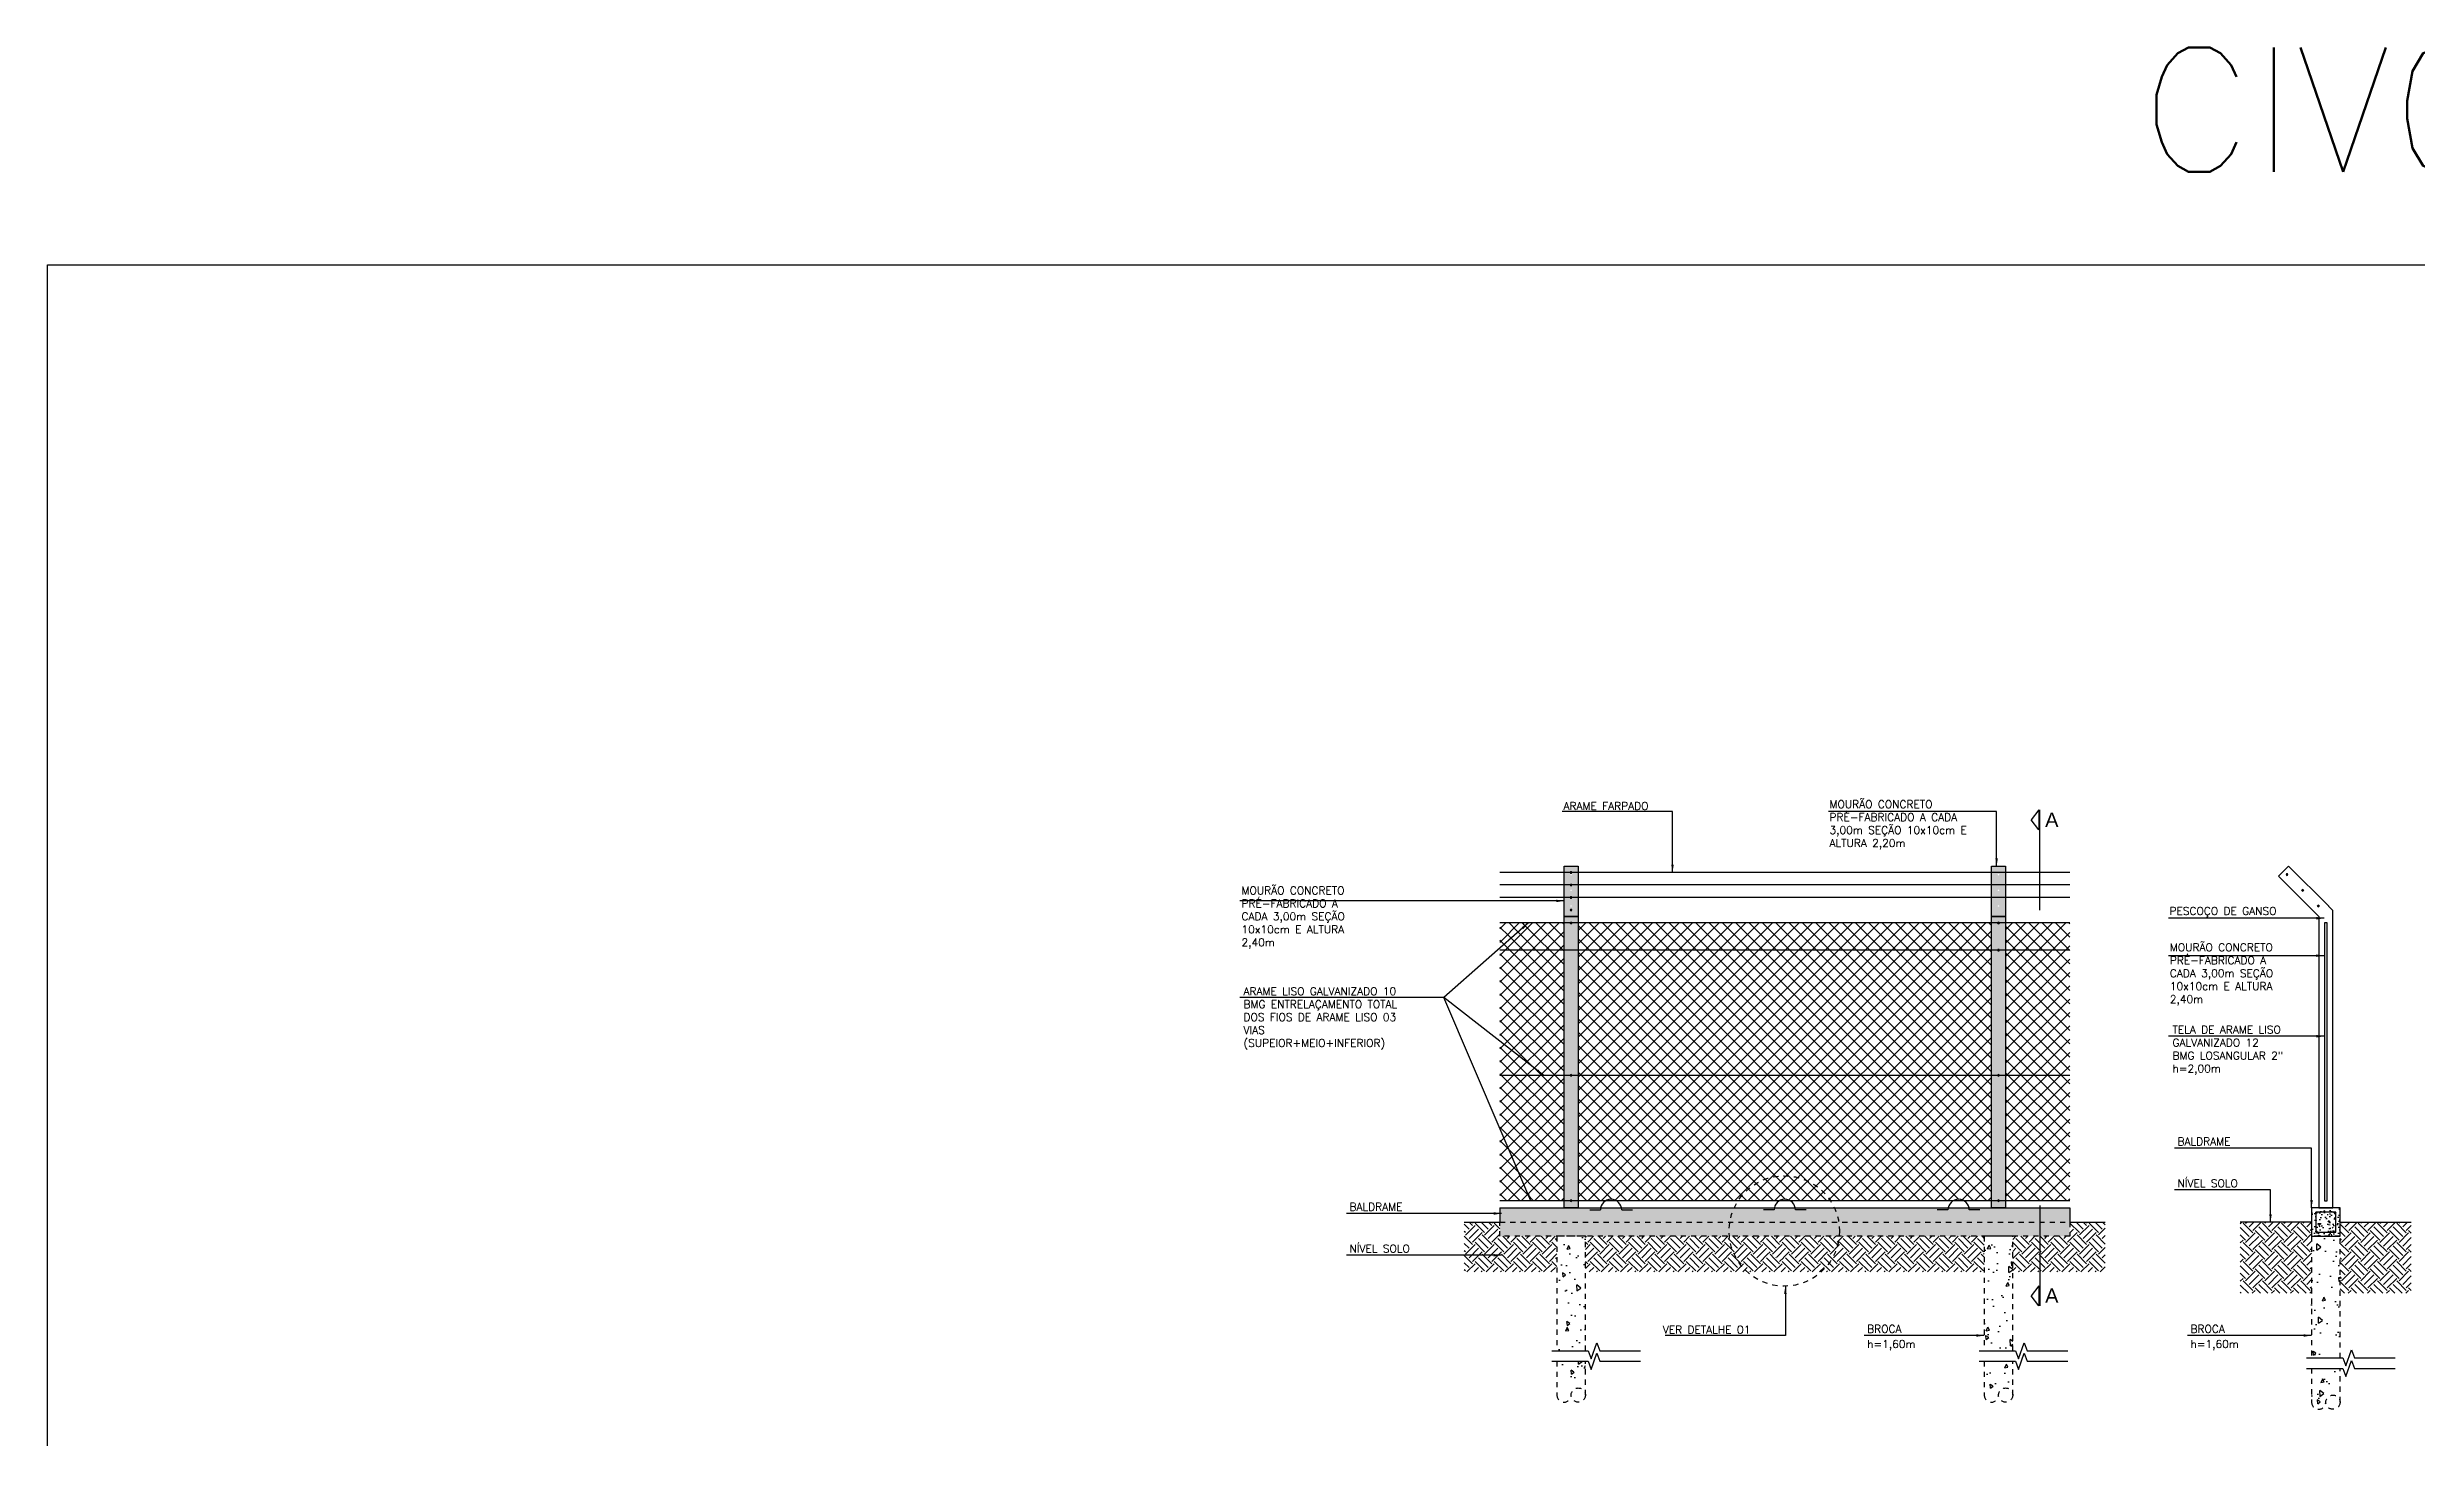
# Model space of a CAD drawing. Header units: inches. Extents: x -7660 to 802, y -193 to 3.
# Drawn here: x 353.43 to 399.11, y -91.98 to -65.16 of the extents above; entities that cross this region are included whole.
import ezdxf

# ---------------------------------------------------------------- set-up
doc = ezdxf.new("R2010")
doc.units = ezdxf.units.IN
doc.header["$MEASUREMENT"] = 0
doc.linetypes.add('DASHDOT', pattern=[1, 0.5, -0.25, 0, -0.25])
doc.linetypes.add('DASHED', pattern=[0.75, 0.5, -0.25])
doc.layers.add('DETALHE', color=1, linetype='Continuous')
doc.layers.add('INDICACAO', color=1, linetype='Continuous')
doc.styles.add('HANDEL', font='ARIALUNI.ttf', dxfattribs={"height": 1})
doc.styles.add('ROMANS', font='romans.shx', dxfattribs={"height": 10})
doc.styles.get("Standard").update_dxf_attribs({"font": 'arial.ttf'})
doc.styles.add('Texto Cotas', font='romans.shx')
doc.linetypes.add('X_LINE', pattern='A,0.2,-0.001,["X",Standard,S=0.04,R=0,X=0,Y=-0.02],-0.001', length=0.202)
doc.dimstyles.new('huawei_stand Cota 1-100', dxfattribs={"dimscale": 0, "dimtxt": 0.15, "dimasz": 0.15, "dimexe": 0.1, "dimexo": 0.1, "dimgap": 0.1, "dimtad": 1, "dimzin": 0, "dimdsep": 46, "dimtxsty": 'Texto Cotas', "dimblk": 'ARCHTICK', "dimcen": 0.2, "dimdle": 0.1, "dimclrd": 256, "dimclre": 256, "dimclrt": 256, "dimadec": 0, "dimazin": 0, "dimtfac": 1, "dimtix": 1, "dimtmove": 0, "dimatfit": 3, "dimfxl": 1, "dimtolj": 1, "dimtzin": 0, "dimarcsym": 1})
pattern_1 = [(95, (155.97976, 101.5745), (0.5771232, 0.4842639), [0.078477, -0.863246]), (40, (155.97976, 101.5745), (-0.6591974, 0.4538767), [0.0627815, -0.690597]), (145.451, (156.02785, 101.61485), (-0.0820698, 0.93814), [0.066695, -0.733646]), (91.1842, (155.8318, 101.7225), (0.9121046, 0.667171), [0.117715, -1.294869]), (141.6356, (155.9078, 101.7781), (-0.0291915, 1.4122814), [0.100043, -1.100469]), (36.184, (155.8318, 101.7225), (-0.029189, 1.412281), [0.094172, -1.035895]), (66, (155.94276, 101.7595), (0.739539, 0.1437519), [0.078477, -0.863246]), (11, (155.9428, 101.7595), (-0.3565032, 0.7165548), [0.0627815, -0.690597]), (116.4514, (156.0044, 101.77145), (0.3830334, 0.8603066), [0.066695, -0.733646]), (82.5, (155.97976, 101.5745), (-0.23730706, 0.2553009), [0, -0.682226, 0, -0.7010604, 0, -0.6932128]), (52.5, (155.97976, 101.5745), (-0.0971784, 0.4864621), [0, -0.3997091, 0, -0.6665306, 0, -0.2642056]), (12.5, (155.81476, 101.4095), (0.41165515, 0.37828014), [0, -0.2615897, 0, -0.8161599, 0, -1.0829814]), (2.5, (155.74078, 101.3355), (0.3574259, 0.5055577), [0, -0.3400666, 0, -0.5420139, 0, -0.7690738])]
pattern_2 = [(44.9935573, (-20351.77963, -4853.3484), (-0.1285101646, 0.1285390687), []), (134.9935573, (-20351.77963, -4853.3484), (-0.1285390687, -0.1285101646), [])]

# ---------------------------------------------------------------- blocks, each defined once
blk = doc.blocks.new('F11')
at = {"linetype": 'Continuous'}
for p, q in [((4, 4), (-4, -4)), ((4, -4), (-4, 4))]:
    blk.add_line(p, q, dxfattribs=at)
blk.add_circle((0, 0), 5.5, dxfattribs=at)
blk = doc.blocks.new('ALAMBRADO')
h = blk.add_hatch()
h.set_pattern_fill('AR-SAND', color=256, scale=0.002746, style=0)
h.set_pattern_definition([(37.5, (-20360.01868, -4853.3484), (-0.004394244, 0.1344099441), [0, -0.1060310332, 0, -0.11858733975, 0, -0.11335554535]), (7.5, (-20360.01868, -4853.3484), (0.1234547714, 0.1968651731), [0, -0.0572009521, 0, -0.0955674444, 0, -0.0366225608]), (327.5, (-20360.10448, -4853.3484), (0.21723409205, 0.00039470104), [0, -0.03487862934, 0, -0.1255630656, 0, -0.1639295579]), (317.5, (-20360.10448, -4853.3484), (0.2096992322, 0.0612241672), [0, -0.01743931467, 0, -0.08231356524, 0, -0.0941722992])])
h.paths.add_polyline_path([(284.204, 24.326), (284.081, 24.326, -1), (284.051, 24.326), (283.929, 24.326), (283.929, 24.189), (284.204, 24.189)])
h.paths.add_polyline_path([(284.204, 29.809), (283.929, 29.809), (283.929, 24.326), (284.051, 24.326, -1), (284.081, 24.326), (284.204, 24.326)])
h.paths.add_polyline_path([(284.051, 29.684, -1), (284.081, 29.684, -1)], flags=16)
h.paths.add_polyline_path([(284.204, 30.011), (284.081, 30.011, -1), (284.051, 30.011), (283.929, 30.011), (283.929, 29.809), (284.204, 29.809)])
h.paths.add_polyline_path([(284.204, 30.616), (284.081, 30.616, -1), (284.051, 30.616), (283.929, 30.616), (283.929, 30.011), (284.051, 30.011, -1), (284.081, 30.011), (284.204, 30.011)])
h.paths.add_polyline_path([(284.051, 30.314, -1), (284.081, 30.314, -1)], flags=16)
h.paths.add_polyline_path([(284.204, 30.78), (283.929, 30.78), (283.929, 30.616), (284.051, 30.616, -1), (284.081, 30.616), (284.204, 30.616)])
h = blk.add_hatch()
h.set_pattern_fill('AR-SAND', color=256, scale=0.002746, style=0)
h.set_pattern_definition([(37.5, (-20351.77963, -4853.3484), (-0.004394244, 0.1344099441), [0, -0.1060310332, 0, -0.11858733975, 0, -0.11335554535]), (7.5, (-20351.77963, -4853.3484), (0.1234547714, 0.1968651731), [0, -0.0572009521, 0, -0.0955674444, 0, -0.0366225608]), (327.5, (-20351.86543, -4853.3484), (0.21723409205, 0.00039470104), [0, -0.03487862934, 0, -0.1255630656, 0, -0.1639295579]), (317.5, (-20351.86543, -4853.3484), (0.2096992322, 0.0612241672), [0, -0.01743931467, 0, -0.08231356524, 0, -0.0941722992])])
h.paths.add_polyline_path([(292.443, 24.326), (292.321, 24.326, -1), (292.29, 24.326), (292.168, 24.326), (292.168, 24.189), (292.443, 24.189)])
h.paths.add_polyline_path([(292.443, 29.809), (292.168, 29.809), (292.168, 24.326), (292.29, 24.326, -1), (292.321, 24.326), (292.443, 24.326)])
h.paths.add_polyline_path([(292.29, 29.684, -1), (292.321, 29.684, -1)], flags=16)
h.paths.add_polyline_path([(292.443, 30.011), (292.321, 30.011, -1), (292.29, 30.011), (292.168, 30.011), (292.168, 29.809), (292.443, 29.809)])
h.paths.add_polyline_path([(292.443, 30.616), (292.321, 30.616, -1), (292.29, 30.616), (292.168, 30.616), (292.168, 30.011), (292.29, 30.011, -1), (292.321, 30.011), (292.443, 30.011)])
h.paths.add_polyline_path([(292.29, 30.314, -1), (292.321, 30.314, -1)], flags=16)
h.paths.add_polyline_path([(292.443, 30.78), (292.168, 30.78), (292.168, 30.616), (292.29, 30.616, -1), (292.321, 30.616), (292.443, 30.616)])
h = blk.add_hatch()
h.set_pattern_fill('ANSI37', color=256, scale=0.057248, angle=359.9936, style=0)
h.set_pattern_definition(pattern_2)
h.paths.add_polyline_path([(283.929, 29.684), (283.242, 29.684), (282.693, 29.32), (282.693, 29.16), (283.929, 29.16)])
h.paths.add_polyline_path([(283.929, 29.16), (282.693, 29.16), (282.693, 26.744), (283.929, 26.744)])
h.paths.add_polyline_path([(283.929, 26.744), (282.693, 26.744), (282.693, 25.376), (283.291, 24.326), (283.929, 24.326)])
h.paths.add_polyline_path([(292.168, 29.16), (284.204, 29.16), (284.204, 26.744), (292.168, 26.744)])
h.paths.add_polyline_path([(292.168, 29.684), (284.204, 29.684), (284.204, 29.16), (292.168, 29.16)])
h.paths.add_polyline_path([(292.168, 26.744), (284.204, 26.744), (284.204, 24.326), (284.733, 24.326, -0.267261), (284.939, 24.326), (287.285, 24.326, -0.54031), (289.065, 24.326), (291.433, 24.326, -0.267261), (291.639, 24.326), (292.168, 24.326)])
h.paths.add_polyline_path([(293.679, 26.744), (292.443, 26.744), (292.443, 24.326), (293.679, 24.326)])
h.paths.add_polyline_path([(287.285, 24.326), (288.083, 24.326, -0.267261), (288.289, 24.326), (289.065, 24.326, 0.54031)], flags=17)
h.paths.add_polyline_path([(293.679, 29.16), (292.443, 29.16), (292.443, 26.744), (293.679, 26.744)])
h.paths.add_polyline_path([(293.679, 29.684), (292.443, 29.684), (292.443, 29.16), (293.679, 29.16)])
h = blk.add_hatch()
h.set_pattern_fill('ANSI37', color=256, scale=0.057248, angle=359.9936, style=0)
h.set_pattern_definition(pattern_2)
h.paths.add_polyline_path([(283.242, 29.684), (282.693, 29.684), (282.693, 29.32)])
h = blk.add_hatch()
h.set_pattern_fill('ANSI37', color=256, scale=0.057248, angle=359.9936, style=0)
h.set_pattern_definition(pattern_2)
h.paths.add_polyline_path([(282.693, 25.376), (282.693, 24.326), (283.291, 24.326)])
h = blk.add_hatch()
h.set_pattern_fill('EARTH', color=256, scale=0.041195, angle=45, style=0)
h.set_pattern_definition([(45, (155.97976, 101.5745), (2e-17, 0.36994373), [0.2615897, -0.2615897]), (45, (155.9104, 101.64386), (2e-17, 0.36994373), [0.2615897, -0.2615897]), (45, (155.84103, 101.71323), (2e-17, 0.36994373), [0.2615897, -0.2615897]), (135, (155.84103, 101.75947), (-0.36994373, 2e-17), [0.2615897, -0.2615897]), (135, (155.9104, 101.82883), (-0.36994373, 2e-17), [0.2615897, -0.2615897]), (135, (155.97976, 101.8982), (-0.36994373, 2e-17), [0.2615897, -0.2615897])])
h.paths.add_polyline_path([(287.334, 23.64), (284.341, 23.64), (284.341, 22.953), (287.849, 22.953), (287.977, 23.247, -0.182912)])
h.paths.add_polyline_path([(289.016, 23.64), (287.334, 23.64, 0.489723)])
h.paths.add_polyline_path([(292.031, 23.64), (289.016, 23.64, -0.281588), (287.977, 23.247), (287.849, 22.953), (292.031, 22.953)])
h.paths.add_polyline_path([(293.101, 23.64), (292.58, 23.64), (292.58, 22.953), (293.101, 22.953)])
h.paths.add_polyline_path([(282.693, 23.915), (282.007, 23.915), (282.007, 22.953), (283.792, 22.953), (283.792, 23.64), (282.693, 23.64)])
h.paths.add_polyline_path([(294.365, 23.915), (293.679, 23.915), (293.679, 23.64), (293.101, 23.64), (293.101, 22.953), (294.365, 22.953)])
h = blk.add_hatch()
h.set_pattern_fill('AR-CONC', color=256, scale=0.001373, style=0)
h.set_pattern_definition([(50, (-20389.47384, -4709.93822), (0.2501713205, -0.021887144), [0.026158972, -0.287748692]), (355, (-20389.47384, -4709.93822), (-0.0483945458, 0.2623540878), [0.0209271776, -0.2301989536]), (100.451, (-20389.453, -4709.94004), (0.201777679, 0.2404657498), [0.0222316933, -0.244548626]), (46.1842, (-20389.47384, -4709.86846), (0.372238795, -0.0577314477), [0.039238458, -0.431623038]), (96.6356, (-20389.44282, -4709.87327), (0.325997413, 0.339758435), [0.03334754, -0.366822939]), (351.184, (-20389.47384, -4709.86846), (0.325997923, 0.3397578336), [0.0313907664, -0.3452984304]), (21, (-20389.43896, -4709.8859), (0.2081936691, -0.1404283903), [0.026158972, -0.287748692]), (326, (-20389.43896, -4709.8859), (0.0848649622, 0.2529221968), [0.0209271776, -0.2301989536]), (71.4514, (-20389.42161, -4709.8976), (0.293058058, 0.1124943696), [0.0222316933, -0.244548626]), (37.5, (-20389.47384, -4709.938215), (0.00424119086, 0.11610881336), [0, -0.2274086633, 0, -0.2336868166, 0, -0.2310709194]), (7.5, (-20389.47384, -4709.93822), (0.09175504886, 0.13756539905), [0, -0.1332363641, 0, -0.2221768689, 0, -0.0880685391]), (327.5, (-20389.55162, -4709.93822), (0.1861895319, -0.0078665645), [0, -0.0871965733, 0, -0.2720533088, 0, -0.3609938136]), (317.5, (-20389.5865, -4709.93822), (0.2034071973, 0.0349150061), [0, -0.1133555453, 0, -0.1806713, 0, -0.2563579256])])
h.paths.add_polyline_path([(282.693, 24.189), (282.693, 23.64), (293.679, 23.64), (293.679, 24.189)])
h = blk.add_hatch()
h.set_pattern_fill('AR-CONC', color=256, scale=0.00412, angle=45, style=0)
h.set_pattern_definition(pattern_1)
edge = h.paths.add_edge_path()
edge.add_arc((284.204, 20.578), 0.137, 230.1697, 309.8303)
edge.add_line((284.292, 20.472), (284.116, 20.472))
edge = h.paths.add_edge_path()
edge.add_arc((283.929, 20.578), 0.137, 230.1697, 309.8303)
edge.add_line((284.017, 20.472), (283.841, 20.472))
h.paths.add_polyline_path([(283.792, 21.432), (284.341, 21.432), (284.341, 23.64), (283.792, 23.64)])
h.paths.add_polyline_path([(284.341, 21.229), (283.792, 21.229), (283.792, 20.675), (284.341, 20.675)])
h = blk.add_hatch()
h.set_pattern_fill('AR-CONC', color=256, scale=0.00412, angle=45, style=0)
h.set_pattern_definition(pattern_1)
edge = h.paths.add_edge_path()
edge.add_arc((292.443, 20.578), 0.137, 230.1697, 309.8303)
edge.add_line((292.531, 20.472), (292.355, 20.472))
edge = h.paths.add_edge_path()
edge.add_arc((292.168, 20.578), 0.137, 230.1697, 309.8303)
edge.add_line((292.256, 20.472), (292.08, 20.472))
h.paths.add_polyline_path([(292.58, 21.229), (292.031, 21.229), (292.031, 20.675), (292.58, 20.675)])
h.paths.add_polyline_path([(292.031, 21.432), (292.58, 21.432), (292.58, 23.64), (292.031, 23.64)])
at = {"linetype": 'X_LINE', "ltscale": 5}
for p, q in [((293.679, 30.657), (282.693, 30.657)), ((293.679, 30.417), (282.693, 30.417)), ((293.679, 30.176), (282.693, 30.176))]:
    blk.add_line(p, q, dxfattribs=at)
for p, q in [((293.679, 29.684), (282.693, 29.684)), ((293.679, 29.16), (282.693, 29.16)), ((293.679, 26.744), (282.693, 26.744)), ((293.679, 24.326), (282.693, 24.326)), ((282.007, 23.915), (282.693, 23.915)), ((282.693, 24.189), (293.679, 24.189)), ((282.693, 24.189), (282.693, 23.915)), ((284.424, 24.148), (284.63, 24.148)), ((285.042, 24.148), (285.248, 24.148)), ((287.98, 24.148), (287.774, 24.148)), ((288.598, 24.148), (288.392, 24.148)), ((291.33, 24.148), (291.124, 24.148)), ((291.948, 24.148), (291.742, 24.148)), ((293.679, 24.189), (293.679, 23.915)), ((293.679, 23.915), (294.365, 23.915)), ((284.45, 21.276), (284.564, 21.588)), ((284.564, 21.588), (284.62, 21.432)), ((292.689, 21.276), (292.803, 21.588)), ((292.803, 21.588), (292.859, 21.432)), ((284.394, 21.432), (284.45, 21.276)), ((284.394, 21.229), (284.45, 21.074)), ((284.45, 21.074), (284.564, 21.385)), ((284.564, 21.385), (284.62, 21.229)), ((292.633, 21.432), (292.689, 21.276)), ((292.633, 21.229), (292.689, 21.074)), ((292.689, 21.074), (292.803, 21.385)), ((292.803, 21.385), (292.859, 21.229))]:
    blk.add_line(p, q)
at = {"linetype": 'DASHED', "ltscale": 0.05}
for p, q in [((282.693, 23.64), (282.693, 23.915)), ((282.693, 23.915), (293.679, 23.915)), ((293.679, 23.915), (293.679, 23.64)), ((293.679, 23.64), (282.693, 23.64))]:
    blk.add_line(p, q, dxfattribs=at)
for points in [[(283.929, 30.78), (284.204, 30.78), (284.204, 29.809), (283.929, 29.809)], [(292.168, 30.78), (292.443, 30.78), (292.443, 29.809), (292.168, 29.809)], [(283.929, 29.809), (284.204, 29.809), (284.204, 24.189), (283.929, 24.189)], [(292.168, 29.809), (292.443, 29.809), (292.443, 24.189), (292.168, 24.189)]]:
    blk.add_lwpolyline(points, close=True)
for points in [[(284.341, 21.432), (284.341, 23.64), (283.792, 23.64), (283.792, 21.432)], [(292.58, 21.432), (292.58, 23.64), (292.031, 23.64), (292.031, 21.432)], [(283.792, 21.229), (283.792, 20.578)], [(284.341, 20.578), (284.341, 21.229)], [(292.031, 21.229), (292.031, 20.578)], [(292.58, 20.578), (292.58, 21.229)]]:
    blk.add_lwpolyline(points, dxfattribs=at)
at = {"linetype": 'Continuous'}
for points in [[(283.695, 21.432), (284.394, 21.432)], [(283.695, 21.229), (284.394, 21.229)], [(284.62, 21.432), (285.404, 21.432)], [(284.62, 21.229), (285.404, 21.229)], [(291.935, 21.432), (292.633, 21.432)], [(291.935, 21.229), (292.633, 21.229)], [(292.859, 21.432), (293.643, 21.432)], [(292.859, 21.229), (293.643, 21.229)]]:
    blk.add_lwpolyline(points, dxfattribs=at)
for centre in [(284.066, 29.684), (292.305, 29.684)]:
    blk.add_circle(centre, 0.0151, dxfattribs=at)
at = {"linetype": 'DASHED', "ltscale": 0.05}
for centre in [(284.204, 20.578), (292.443, 20.578)]:
    blk.add_circle(centre, 0.137, dxfattribs=at)
for centre in [(284.836, 24.148), (288.186, 24.148), (291.536, 24.148)]:
    blk.add_arc(centre, 0.206, 0, 180)
for centre in [(283.929, 20.578), (292.168, 20.578)]:
    blk.add_arc(centre, 0.137, 180, 0, dxfattribs=at)
at = {"xscale": -0.002746348766047753, "yscale": 0.002746348766847046, "zscale": 0.002746348766687187, "rotation": 180}
for p in [(284.066, 30.657), (284.066, 30.417), (284.066, 30.176), (284.066, 29.936), (284.066, 29.684), (292.305, 29.684), (292.305, 29.16), (284.066, 26.744), (292.305, 26.744), (284.066, 24.326), (292.305, 24.326)]:
    blk.add_blockref('F11', p, dxfattribs=at)
blk = doc.blocks.new('MOURÃO')
h = blk.add_hatch()
h.set_pattern_fill('EARTH', color=256, scale=0.041195, angle=45, style=0)
h.set_pattern_definition([(45, (151.78296, 79.60503), (2e-17, 0.36994373), [0.2615897, -0.2615897]), (45, (151.7136, 79.6744), (2e-17, 0.36994373), [0.2615897, -0.2615897]), (45, (151.64423, 79.74376), (2e-17, 0.36994373), [0.2615897, -0.2615897]), (135, (151.64423, 79.79), (-0.36994373, 2e-17), [0.2615897, -0.2615897]), (135, (151.7136, 79.85936), (-0.36994373, 2e-17), [0.2615897, -0.2615897]), (135, (151.78296, 79.92873), (-0.36994373, 2e-17), [0.2615897, -0.2615897])])
h.paths.add_polyline_path([(300.263, 23.915), (298.89, 23.915), (298.89, 23.365), (298.89, 22.541), (300.263, 22.541)])
h.paths.add_polyline_path([(298.341, 23.365), (298.341, 23.915), (296.967, 23.915), (296.967, 22.541), (298.341, 22.541)])
h.paths.add_polyline_path([(299.165, 23.506), (299.165, 23.774), (299.374, 23.774), (299.374, 23.506)], flags=24)
h = blk.add_hatch()
h.set_pattern_fill('AR-CONC', color=256, scale=0.001373, style=0)
h.set_pattern_definition([(50, (-20389.47384, -4710.18865), (0.2501713205, -0.021887144), [0.026158972, -0.287748692]), (355, (-20389.47384, -4710.18865), (-0.0483945458, 0.2623540878), [0.0209271776, -0.2301989536]), (100.451, (-20389.453, -4710.19047), (0.201777679, 0.2404657498), [0.0222316933, -0.244548626]), (46.1842, (-20389.47384, -4710.1189), (0.372238795, -0.0577314477), [0.039238458, -0.431623038]), (96.6356, (-20389.44282, -4710.1237), (0.325997413, 0.339758435), [0.03334754, -0.366822939]), (351.184, (-20389.47384, -4710.1189), (0.325997923, 0.3397578336), [0.0313907664, -0.3452984304]), (21, (-20389.43896, -4710.13633), (0.2081936691, -0.1404283903), [0.026158972, -0.287748692]), (326, (-20389.43896, -4710.13633), (0.0848649622, 0.2529221968), [0.0209271776, -0.2301989536]), (71.4514, (-20389.42161, -4710.14803), (0.293058058, 0.1124943696), [0.0222316933, -0.244548626]), (37.5, (-20389.47384, -4710.188645), (0.00424119086, 0.11610881336), [0, -0.2274086633, 0, -0.2336868166, 0, -0.2310709194]), (7.5, (-20389.47384, -4710.18865), (0.09175504886, 0.13756539905), [0, -0.1332363641, 0, -0.2221768689, 0, -0.0880685391]), (327.5, (-20389.55162, -4710.18865), (0.1861895319, -0.0078665645), [0, -0.0871965733, 0, -0.2720533088, 0, -0.3609938136]), (317.5, (-20389.5865, -4710.18865), (0.2034071973, 0.0349150061), [0, -0.1133555453, 0, -0.1806713, 0, -0.2563579256])])
h.paths.add_polyline_path([(298.341, 24.189), (298.341, 23.64), (298.89, 23.64), (298.89, 24.189)])
for points in [[(298.445, 24.096, 1), (298.423, 24.096, 1)], [(298.786, 24.096, -1), (298.808, 24.096, -1)], [(298.445, 23.733, -1), (298.423, 23.733, -1)], [(298.786, 23.733, 1), (298.808, 23.733, 1)]]:
    blk.add_hatch(color=256).paths.add_polyline_path(points)
h = blk.add_hatch()
h.set_pattern_fill('AR-CONC', color=256, scale=0.00412, angle=45, style=0)
h.set_pattern_definition([(95, (155.4474, 101.5745), (0.5771232, 0.4842639), [0.078477, -0.863246]), (40, (155.4474, 101.5745), (-0.6591974, 0.4538767), [0.0627815, -0.690597]), (145.451, (155.4955, 101.61485), (-0.0820698, 0.93814), [0.066695, -0.733646]), (91.1842, (155.2994, 101.7225), (0.9121046, 0.667171), [0.117715, -1.294869]), (141.6356, (155.3754, 101.7781), (-0.0291915, 1.4122814), [0.100043, -1.100469]), (36.184, (155.2994, 101.7225), (-0.029189, 1.412281), [0.094172, -1.035895]), (66, (155.4104, 101.7595), (0.739539, 0.1437519), [0.078477, -0.863246]), (11, (155.4104, 101.7595), (-0.3565032, 0.7165548), [0.0627815, -0.690597]), (116.4514, (155.472, 101.77145), (0.3830334, 0.8603066), [0.066695, -0.733646]), (82.5, (155.44738, 101.5745), (-0.23730706, 0.2553009), [0, -0.682226, 0, -0.7010604, 0, -0.6932128]), (52.5, (155.44738, 101.5745), (-0.0971784, 0.4864621), [0, -0.3997091, 0, -0.6665306, 0, -0.2642056]), (12.5, (155.28238, 101.4095), (0.41165515, 0.37828014), [0, -0.2615897, 0, -0.8161599, 0, -1.0829814]), (2.5, (155.2084, 101.3355), (0.3574259, 0.5055577), [0, -0.3400666, 0, -0.5420139, 0, -0.7690738])])
h.paths.add_polyline_path([(298.89, 23.64), (298.341, 23.64), (298.341, 21.295), (298.89, 21.295)])
h.paths.add_polyline_path([(298.89, 21.092), (298.341, 21.092), (298.341, 20.441, 1), (298.615, 20.441, -1), (298.89, 20.441)])
for p, q in [((298.67, 30.008), (298.753, 29.925)), ((298.753, 29.811), (298.753, 29.925)), ((298.341, 23.915), (296.967, 23.915)), ((298.789, 24.104), (298.769, 24.084)), ((298.785, 24.069), (298.804, 24.088)), ((298.89, 23.915), (300.263, 23.915)), ((298.943, 21.295), (298.999, 21.139)), ((298.943, 21.092), (298.999, 20.936)), ((298.999, 21.139), (299.112, 21.45)), ((298.999, 20.936), (299.112, 21.248)), ((299.112, 21.45), (299.169, 21.295)), ((299.112, 21.248), (299.169, 21.092))]:
    blk.add_line(p, q)
for points in [[(298.672, 30.006), (297.895, 30.782), (297.701, 30.588), (298.478, 29.811)], [(298.478, 29.811), (298.478, 24.189), (298.753, 24.189), (298.753, 29.811)], [(298.244, 21.295), (298.943, 21.295)], [(298.244, 21.092), (298.943, 21.092)]]:
    blk.add_lwpolyline(points)
for points in [[(298.588, 29.684), (298.588, 24.326), (298.643, 24.326), (298.643, 29.684)], [(298.341, 24.189), (298.341, 23.64), (298.89, 23.64), (298.89, 24.189)], [(298.423, 24.107), (298.423, 23.722), (298.808, 23.722), (298.808, 24.107)]]:
    blk.add_lwpolyline(points, close=True)
at = {"linetype": 'DASHED', "ltscale": 0.05}
for points in [[(298.89, 21.295), (298.89, 23.64), (298.341, 23.64), (298.341, 21.295)], [(298.341, 21.092), (298.341, 20.441)], [(298.89, 20.441), (298.89, 21.092)]]:
    blk.add_lwpolyline(points, dxfattribs=at)
at = {"linetype": 'Continuous'}
for points in [[(299.169, 21.295), (299.953, 21.295)], [(299.169, 21.092), (299.953, 21.092)]]:
    blk.add_lwpolyline(points, dxfattribs=at)
for centre in [(298.168, 30.315), (298.47, 30.013)]:
    blk.add_circle(centre, 0.0151, dxfattribs=at)
for centre in [(298.434, 24.096), (298.797, 24.096), (298.434, 23.733), (298.797, 23.733)]:
    blk.add_circle(centre, 0.011)
at = {"linetype": 'DASHED', "ltscale": 0.05}
blk.add_circle((298.753, 20.441), 0.137, dxfattribs=at)
blk.add_arc((298.478, 20.441), 0.137, 180, 0, dxfattribs=at)
at = {"xscale": -0.002746348766047753, "yscale": 0.002746348766847046, "zscale": 0.002746348766687187, "rotation": 180}
for p in [(297.866, 30.618), (298.168, 30.315), (298.47, 30.013)]:
    blk.add_blockref('F11', p, dxfattribs=at)
blk = doc.blocks.new('_ArchTick')
at = {"const_width": 0.05}
blk.add_lwpolyline([(-0.5, -0.5), (0.5, 0.5)], dxfattribs=at)

msp = doc.modelspace()

# ---------------------------------------------------------------- linework, layer by layer
at = {"color": 3}
msp.add_lwpolyline([(353.42924, -69.3577), (443.16814, -69.3577), (443.16814, -121.04888), (353.42924, -121.04888)], close=True, dxfattribs=at)
at = {"layer": 'INDICACAO'}
for p, q in [((391.82184, -79.86378), (391.82184, -80.25348)), ((391.83999, -81.80155), (391.83999, -79.86378)), ((391.83999, -87.49913), (391.83999, -89.4369)), ((391.82184, -89.0472), (391.82184, -89.4369))]:
    msp.add_line(p, q, dxfattribs=at)
for points in [[(391.82184, -79.86378), (391.67726, -80.05863)], [(391.82184, -80.25348), (391.67726, -80.05863)], [(391.82184, -89.0472), (391.67726, -89.24205)], [(391.82184, -89.4369), (391.67726, -89.24205)]]:
    msp.add_lwpolyline(points, dxfattribs=at)
at = {"layer": 'INDICACAO', "linetype": 'DASHDOT', "ltscale": 0.05}
msp.add_circle((386.91404, -87.99004), 1.0643, dxfattribs=at)

# ---------------------------------------------------------------- block references
at = {"layer": 'DETALHE'}
for name in ['ALAMBRADO', 'MOURÃO']:
    msp.add_blockref(name, (98.73881, -111.73321), dxfattribs=at)

# ---------------------------------------------------------------- texts
at = {"layer": 'INDICACAO', "style": 'HANDEL'}
for p in [(391.94381, -80.19498), (391.94381, -89.37368)]:
    msp.add_text('A', height=0.27463, dxfattribs=at).set_placement(p)
at = {"layer": 'INDICACAO', "color": 8, "insert": (393.78231, -65.15993), "char_height": 2.4, "width": 19.4018247, "attachment_point": 1, "style": 'ROMANS'}
msp.add_mtext('CIV05', dxfattribs=at)
at = {"layer": 'INDICACAO', "color": 7, "char_height": 0.15, "attachment_point": 1, "style": 'ROMANS'}
for s, insert, width in [('{\\C256;ARAME FARPADO}', (382.65961, -79.71801), 1.6713925), ('{\\C256;BALDRAME}', (394.49229, -86.18941), 1.0606353), ('{\\C256;BALDRAME}', (378.53018, -87.44927), 1.0606353), ('{\\C256;VER DETALHE 01}', (384.57579, -89.81939), 1.6071915)]:
    msp.add_mtext(s, dxfattribs=dict(at, insert=insert, width=width))
at = {"layer": 'INDICACAO', "char_height": 0.15, "attachment_point": 1, "style": 'ROMANS'}
for s, insert, width in [('MOURÃO CONCRETO PRÉ-FABRICADO A CADA 3,00m SEÇÃO 10x10cm E ALTURA 2,20m', (387.78484, -79.68346), 3.1259905), ('MOURÃO CONCRETO PRÉ-FABRICADO A CADA 3,00m SEÇÃO 10x10cm E ALTURA 2,40m', (376.44965, -81.34811), 2.3572707), ('PESCOÇO DE GANSO', (394.33943, -81.74372), 2.0354182), ('MOURÃO CONCRETO PRÉ-FABRICADO A CADA 3,00m SEÇÃO 10x10cm E ALTURA 2,40m', (394.34779, -82.44354), 2.3572707), ('ARAME LISO GALVANIZADO 10 BMG ENTRELAÇAMENTO TOTAL DOS FIOS DE ARAME LISO 03 VIAS (SUPEIOR+MEIO+INFERIOR)', (376.48573, -83.29087), 3.3963487), ('TELA DE ARAME LISO GALVANIZADO 12 BMG LOSANGULAR 2" h=2,00m', (394.3985, -84.03231), 2.3562352), ('NÍVEL SOLO', (394.49285, -86.99606), 3.3963487), ('NÍVEL SOLO', (378.53075, -88.25592), 3.3963487)]:
    msp.add_mtext(s, dxfattribs=dict(at, insert=insert, width=width))
at = {"layer": 'INDICACAO', "color": 7, "char_height": 0.15, "width": 0.7556332, "attachment_point": 1, "line_spacing_factor": 1.168673, "style": 'ROMANS'}
for insert in [(388.51405, -89.80296), (394.74673, -89.80296)]:
    msp.add_mtext('{\\C256;BROCA h=1,60m}', dxfattribs=dict(at, insert=insert))

# ---------------------------------------------------------------- leaders
at = {"layer": 'INDICACAO'}
for points in [[(384.75947, -81.0764), (384.75947, -79.90101), (382.63368, -79.90101)], [(391.00799, -80.95282), (391.00799, -79.90101), (387.76596, -79.90101)], [(382.66788, -81.62385), (380.35384, -81.62385), (376.41628, -81.62385)], [(381.98118, -82.0494), (380.35384, -83.489), (376.41628, -83.489)], [(397.32332, -81.95813), (396.28773, -81.95813), (394.31925, -81.95813)], [(397.32332, -82.6798), (396.28773, -82.6798), (394.31925, -82.6798)], [(382.27583, -84.9893), (380.35384, -83.489), (376.41628, -83.489)], [(382.02976, -87.40674), (380.35384, -83.489), (376.41628, -83.489)], [(397.32332, -84.23434), (396.28773, -84.23434), (394.31925, -84.23434)], [(397.07946, -87.54405), (397.07946, -86.3926), (394.43523, -86.3926)], [(396.28773, -87.81869), (396.28773, -87.19925), (394.43523, -87.19925)], [(381.46182, -87.65246), (379.14778, -87.65246), (378.47313, -87.65246)], [(381.46182, -88.45911), (379.14778, -88.45911), (378.47313, -88.45911)], [(386.93562, -89.05434), (386.93562, -90.00615), (384.61768, -90.00615)], [(390.76961, -90.00615), (389.62631, -90.00615), (388.457, -90.00615)], [(397.07946, -90.00615), (395.85899, -90.00615), (394.68967, -90.00615)]]:
    msp.add_leader(points, dimstyle='huawei_stand Cota 1-100', override={"dimscale": 1, "dimtad": 0, "dimfxl": 5, "dimfxlon": 1, "dimtfill": 1, "dimtfillclr": 256}, dxfattribs=at)

doc.saveas('drawing.dxf')
